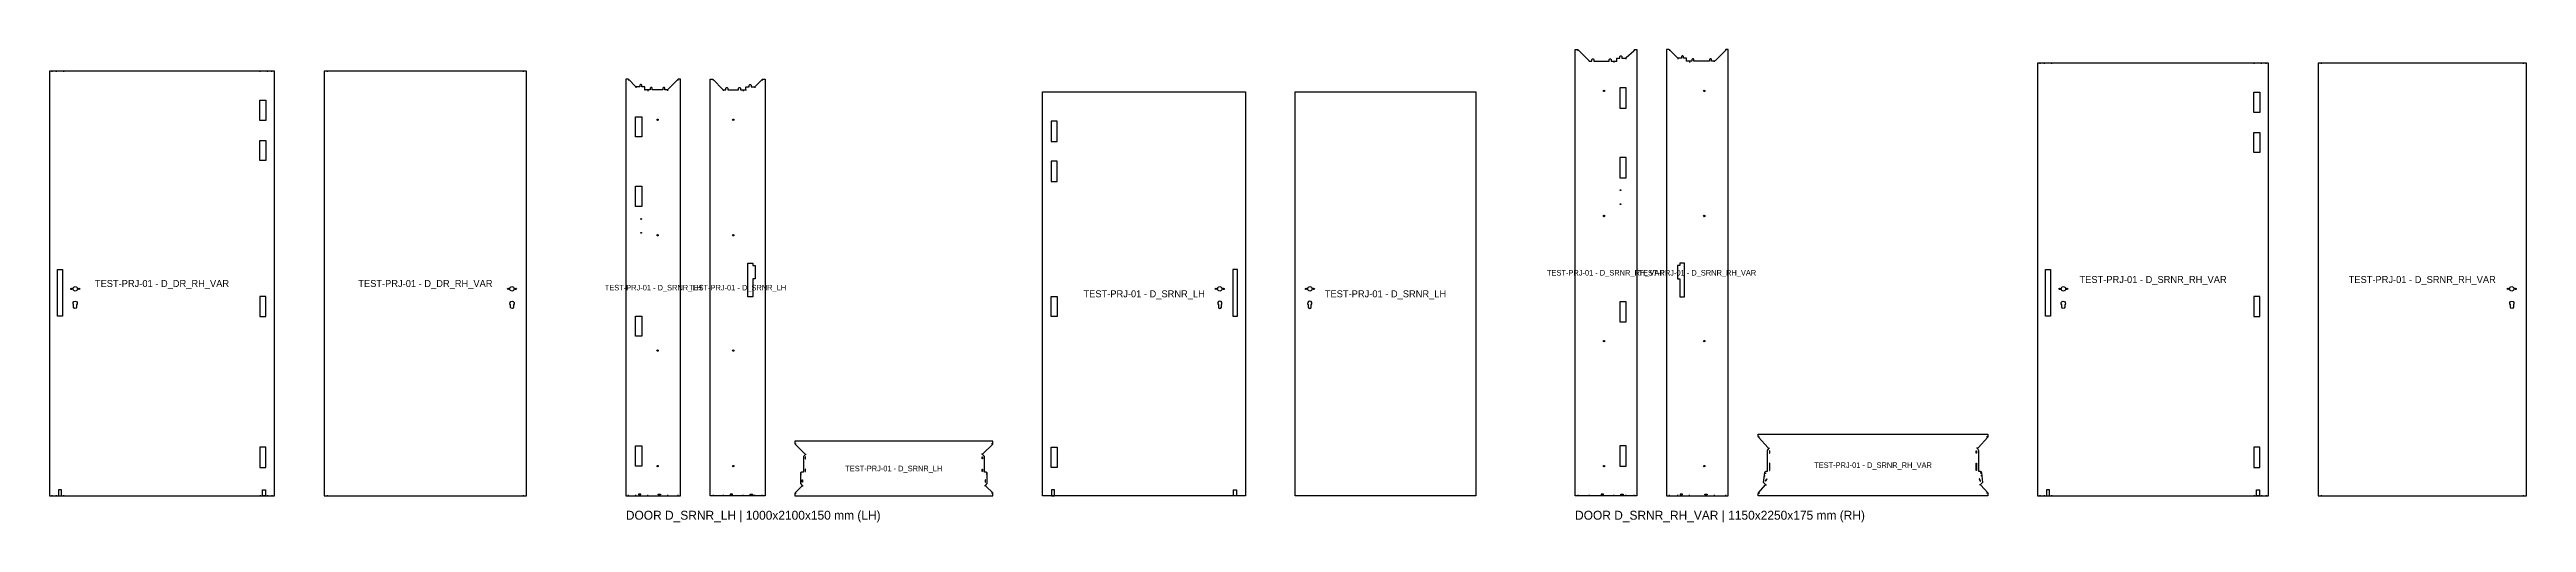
# Model space of a CAD drawing. Header units: metres. Extents: x -61 to 50244, y -134 to 2248.
# Drawn here: x 12282 to 24761, y -134 to 2248 of the extents above; entities that cross this region are included whole.
import ezdxf
from ezdxf.enums import TextEntityAlignment as Align

# ---------------------------------------------------------------- set-up
doc = ezdxf.new("R2010")
doc.units = ezdxf.units.M
for name, color, linetype in [('CUTOUTS', 3, 'Continuous'), ('HOLES', 4, 'Continuous'), ('NOTCHES', 6, 'Continuous'), ('OUTLINE', 7, 'Continuous'), ('PART_LABELS', 7, 'Continuous'), ('TEXT', 2, 'Continuous')]:
    doc.layers.add(name, color=color, linetype=linetype)

# ---------------------------------------------------------------- blocks, each defined once
blk = doc.blocks.new('B_D_DR_RH_VAR_LEAF1')
at = {"layer": 'CUTOUTS'}
for points in [[(1060, 1993), (1090, 1993), (1090, 1891), (1060, 1891)], [(1060, 1791), (1090, 1791), (1090, 1689), (1060, 1689)], [(40, 1141), (65, 1141), (65, 906), (40, 906)], [(1090, 1005), (1060, 1005), (1060, 903), (1090, 903)], [(1090, 245), (1060, 245), (1060, 143), (1090, 143)], [(45, 0), (60, 0), (60, 30), (45, 30)], [(1088, 0), (1073, 0), (1073, 30), (1088, 30)]]:
    blk.add_lwpolyline(points, close=True, dxfattribs=at)
blk.add_lwpolyline([(137, 962), (137, 951, -1), (122, 951), (122, 962, -2.539565)], format="xyb", close=True, dxfattribs=at)
at = {"layer": 'HOLES'}
for centre, radius in [((111, 1043), 3.5), ((130, 1043), 11), ((149, 1043), 3.5)]:
    blk.add_circle(centre, radius, dxfattribs=at)
at = {"layer": 'NOTCHES'}
for p, q in [((12, 2140), (12, 2137)), ((34, 2140), (34, 2137)), ((71, 2140), (71, 2137)), ((1062, 2137), (1062, 2140)), ((1099, 2137), (1099, 2140)), ((1121, 2137), (1121, 2140)), ((12, 3), (12, 0)), ((34, 3), (34, 0)), ((45, 0), (45, 0)), ((60, 0), (60, 0)), ((71, 3), (71, 0)), ((1062, 3), (1062, 0)), ((1099, 3), (1099, 0)), ((1121, 3), (1121, 0))]:
    blk.add_line(p, q, dxfattribs=at)
at = {"layer": 'OUTLINE'}
blk.add_lwpolyline([(1133, 2140), (0, 2140), (0, 0), (1133, 0)], close=True, dxfattribs=at)
at = {"layer": 'PART_LABELS'}
blk.add_text('TEST-PRJ-01 - D_DR_RH_VAR', height=35, dxfattribs=at).set_placement((567, 1070), align=Align.MIDDLE_CENTER)
blk = doc.blocks.new('B_D_DR_RH_VAR_LEAF2')
at = {"layer": 'CUTOUTS'}
blk.add_lwpolyline([(954, 962), (954, 951, -1), (939, 951), (939, 962, -2.539565)], format="xyb", close=True, dxfattribs=at)
at = {"layer": 'HOLES'}
for centre, radius in [((927, 1043), 3.5), ((946, 1043), 11), ((965, 1043), 3.5)]:
    blk.add_circle(centre, radius, dxfattribs=at)
at = {"layer": 'NOTCHES'}
for p, q in [((17, 2137), (17, 2140)), ((1003, 2140), (1003, 2137)), ((17, 0), (17, 3)), ((1003, 3), (1003, 0))]:
    blk.add_line(p, q, dxfattribs=at)
at = {"layer": 'OUTLINE'}
blk.add_lwpolyline([(1020, 2140), (0, 2140), (0, 0), (1020, 0)], close=True, dxfattribs=at)
at = {"layer": 'PART_LABELS'}
blk.add_text('TEST-PRJ-01 - D_DR_RH_VAR', height=35, dxfattribs=at).set_placement((510, 1070), align=Align.MIDDLE_CENTER)
blk = doc.blocks.new('B_D_SRNR_LH_HINGE_POST')
at = {"layer": 'CUTOUTS'}
for points in [[(49, 1910), (80, 1910), (80, 1808), (49, 1808)], [(49, 1560), (80, 1560), (80, 1458), (49, 1458)], [(49, 906), (80, 906), (80, 804), (49, 804)], [(49, 252), (80, 252), (80, 150), (49, 150)], [(63, 6), (75, 6), (75, 8), (63, 8)], [(175, 6), (163, 6), (163, 8), (175, 8)]]:
    blk.add_lwpolyline(points, close=True, dxfattribs=at)
at = {"layer": 'HOLES'}
for centre, radius in [((160, 1895), 3.5), ((77, 1395), 2), ((77, 1325), 2), ((160, 1313), 3.5), ((160, 732), 3.5), ((160, 150), 3.5)]:
    blk.add_circle(centre, radius, dxfattribs=at)
at = {"layer": 'NOTCHES'}
for p, q in [((14, 2098), (14, 2092)), ((51, 2062), (51, 2056)), ((96, 2045), (96, 2043)), ((110, 2045), (110, 2039)), ((210, 2047), (210, 2041)), ((262, 2098), (262, 2092)), ((14, 0), (14, 6)), ((51, 0), (51, 6)), ((96, 0), (96, 2)), ((110, 0), (110, 6)), ((210, 6), (210, 0)), ((262, 6), (262, 0))]:
    blk.add_line(p, q, dxfattribs=at)
at = {"layer": 'OUTLINE'}
blk.add_lwpolyline([(0, 0), (276, 0), (276, 2099), (264, 2099), (261, 2097), (212, 2048), (209, 2045), (197, 2045), (197, 2054), (194, 2057), (190, 2057), (187, 2054), (187, 2045), (133, 2045), (133, 2054), (130, 2057), (126, 2057), (123, 2054), (123, 2045), (95, 2045), (95, 2045), (96, 2045), (96, 2059), (95, 2060), (80, 2060), (80, 2069), (77, 2072), (73, 2072), (70, 2069), (70, 2060), (52, 2060), (49, 2063), (15, 2097), (12, 2099), (0, 2099)], close=True, dxfattribs=at)
at = {"layer": 'PART_LABELS'}
blk.add_text('TEST-PRJ-01 - D_SRNR_LH', height=28, dxfattribs=at).set_placement((138, 1049), align=Align.MIDDLE_CENTER)
blk = doc.blocks.new('B_D_SRNR_LH_LOCK_POST')
at = {"layer": 'CUTOUTS'}
for points in [[(215, 1094), (215, 1002), (190, 1002), (190, 1173), (215, 1173), (215, 1161), (226, 1161), (226, 1094)], [(101, 6), (113, 6), (113, 8), (101, 8)], [(213, 6), (201, 6), (201, 8), (213, 8)]]:
    blk.add_lwpolyline(points, close=True, dxfattribs=at)
at = {"layer": 'HOLES'}
for centre in [(116, 1895), (116, 1313), (116, 732), (116, 150)]:
    blk.add_circle(centre, 3.5, dxfattribs=at)
at = {"layer": 'NOTCHES'}
for p, q in [((14, 2098), (14, 2092)), ((66, 2047), (66, 2041)), ((166, 2045), (166, 2039)), ((179, 2045), (179, 2043)), ((225, 2062), (225, 2056)), ((262, 2098), (262, 2092)), ((14, 6), (14, 0)), ((66, 6), (66, 0)), ((166, 0), (166, 6)), ((179, 0), (179, 2)), ((225, 0), (225, 6)), ((262, 0), (262, 6))]:
    blk.add_line(p, q, dxfattribs=at)
at = {"layer": 'OUTLINE'}
blk.add_lwpolyline([(276, 0), (0, 0), (0, 2099), (12, 2099), (15, 2097), (64, 2048), (67, 2045), (79, 2045), (79, 2054), (82, 2057), (86, 2057), (89, 2054), (89, 2045), (142, 2045), (142, 2054), (145, 2057), (149, 2057), (152, 2054), (152, 2045), (181, 2045), (181, 2045), (180, 2045), (180, 2059), (181, 2060), (196, 2060), (196, 2069), (199, 2072), (203, 2072), (206, 2069), (206, 2060), (224, 2060), (227, 2063), (261, 2097), (264, 2099), (276, 2099)], close=True, dxfattribs=at)
at = {"layer": 'PART_LABELS'}
blk.add_text('TEST-PRJ-01 - D_SRNR_LH', height=28, dxfattribs=at).set_placement((138, 1049), align=Align.MIDDLE_CENTER)
blk = doc.blocks.new('B_D_SRNR_LH_HEADER')
at = {"layer": 'CUTOUTS'}
for points in [[(52, 186), (54, 186), (54, 197), (52, 197)], [(52, 123), (54, 123), (54, 134), (52, 134)], [(946, 186), (944, 186), (944, 197), (946, 197)], [(946, 123), (944, 123), (944, 134), (946, 134)], [(37, 81), (39, 81), (39, 69), (37, 69)], [(961, 81), (959, 81), (959, 69), (961, 69)]]:
    blk.add_lwpolyline(points, close=True, dxfattribs=at)
at = {"layer": 'NOTCHES'}
for p, q in [((1, 262), (7, 262)), ((997, 262), (991, 262)), ((52, 210), (58, 210)), ((946, 210), (940, 210)), ((1, 14), (7, 14)), ((28, 110), (34, 110)), ((28, 96), (30, 96)), ((37, 51), (43, 51)), ((961, 51), (955, 51)), ((970, 110), (964, 110)), ((970, 96), (968, 96)), ((997, 14), (991, 14))]:
    blk.add_line(p, q, dxfattribs=at)
at = {"layer": 'OUTLINE'}
blk.add_lwpolyline([(2, 15), (0, 12), (0, 0), (998, 0), (998, 12), (997, 15), (963, 49), (960, 52), (970, 62), (970, 113, 0.414214), (964, 119), (955, 119), (955, 199), (945, 209), (948, 212), (997, 261), (998, 264), (998, 276), (0, 276), (0, 264), (2, 261), (50, 212), (54, 209), (44, 199), (44, 119), (34, 119, 0.414214), (28, 113), (28, 62), (38, 52), (36, 49)], format="xyb", close=True, dxfattribs=at)
at = {"layer": 'PART_LABELS'}
blk.add_text('TEST-PRJ-01 - D_SRNR_LH', height=28, dxfattribs=at).set_placement((499, 138), align=Align.MIDDLE_CENTER)
blk = doc.blocks.new('B_D_SRNR_LH_LEAF1')
at = {"layer": 'CUTOUTS'}
for points in [[(73, 1888), (44, 1888), (44, 1786), (73, 1786)], [(73, 1686), (44, 1686), (44, 1584), (73, 1584)], [(983, 1141), (959, 1141), (959, 906), (983, 906)], [(44, 1005), (73, 1005), (73, 903), (44, 903)], [(44, 245), (73, 245), (73, 143), (44, 143)], [(45, 0), (60, 0), (60, 30), (45, 30)], [(978, 0), (963, 0), (963, 30), (978, 30)]]:
    blk.add_lwpolyline(points, close=True, dxfattribs=at)
blk.add_lwpolyline([(886, 962), (886, 951, 1), (901, 951), (901, 962, 2.539565)], format="xyb", close=True, dxfattribs=at)
at = {"layer": 'HOLES'}
for centre, radius in [((874, 1043), 3.5), ((893, 1043), 11), ((912, 1043), 3.5)]:
    blk.add_circle(centre, radius, dxfattribs=at)
at = {"layer": 'NOTCHES'}
for p, q in [((12, 2032), (12, 2035)), ((34, 2032), (34, 2035)), ((71, 2032), (71, 2035)), ((952, 2035), (952, 2032)), ((989, 2035), (989, 2032)), ((1011, 2035), (1011, 2032)), ((12, 3), (12, 0)), ((34, 3), (34, 0)), ((71, 3), (71, 0)), ((952, 3), (952, 0)), ((963, 0), (963, 0)), ((978, 0), (978, 0)), ((989, 3), (989, 0)), ((1011, 3), (1011, 0))]:
    blk.add_line(p, q, dxfattribs=at)
at = {"layer": 'OUTLINE'}
blk.add_lwpolyline([(0, 2035), (1023, 2035), (1023, 0), (0, 0)], close=True, dxfattribs=at)
at = {"layer": 'PART_LABELS'}
blk.add_text('TEST-PRJ-01 - D_SRNR_LH', height=35, dxfattribs=at).set_placement((512, 1018), align=Align.MIDDLE_CENTER)
blk = doc.blocks.new('B_D_SRNR_LH_LEAF2')
at = {"layer": 'CUTOUTS'}
blk.add_lwpolyline([(66, 962), (66, 951, 1), (81, 951), (81, 962, 2.539565)], format="xyb", close=True, dxfattribs=at)
at = {"layer": 'HOLES'}
for centre, radius in [((55, 1043), 3.5), ((74, 1043), 11), ((93, 1043), 3.5)]:
    blk.add_circle(centre, radius, dxfattribs=at)
at = {"layer": 'NOTCHES'}
for p, q in [((17, 2035), (17, 2032)), ((893, 2032), (893, 2035)), ((17, 3), (17, 0)), ((893, 0), (893, 3))]:
    blk.add_line(p, q, dxfattribs=at)
at = {"layer": 'OUTLINE'}
blk.add_lwpolyline([(0, 2035), (910, 2035), (910, 0), (0, 0)], close=True, dxfattribs=at)
at = {"layer": 'PART_LABELS'}
blk.add_text('TEST-PRJ-01 - D_SRNR_LH', height=35, dxfattribs=at).set_placement((455, 1018), align=Align.MIDDLE_CENTER)
blk = doc.blocks.new('B_D_SRNR_RH_VAR_HINGE_POST')
at = {"layer": 'CUTOUTS'}
for points in [[(257, 2055), (225, 2055), (225, 1953), (257, 1953)], [(257, 1705), (225, 1705), (225, 1603), (257, 1603)], [(257, 978), (225, 978), (225, 876), (257, 876)], [(257, 252), (225, 252), (225, 150), (257, 150)], [(131, 6), (143, 6), (143, 8), (131, 8)], [(243, 6), (231, 6), (231, 8), (243, 8)]]:
    blk.add_lwpolyline(points, close=True, dxfattribs=at)
at = {"layer": 'HOLES'}
for centre, radius in [((146, 2040), 3.5), ((229, 1540), 2), ((146, 1410), 3.5), ((229, 1470), 2), ((146, 780), 3.5), ((146, 150), 3.5)]:
    blk.add_circle(centre, radius, dxfattribs=at)
at = {"layer": 'NOTCHES'}
for p, q in [((14, 2248), (14, 2242)), ((297, 2248), (297, 2242)), ((71, 2192), (71, 2186)), ((196, 2190), (196, 2184)), ((209, 2190), (209, 2188)), ((255, 2206), (255, 2200)), ((14, 6), (14, 0)), ((71, 6), (71, 0)), ((196, 0), (196, 6)), ((209, 0), (209, 2)), ((255, 0), (255, 6)), ((297, 0), (297, 6))]:
    blk.add_line(p, q, dxfattribs=at)
at = {"layer": 'OUTLINE'}
blk.add_lwpolyline([(311, 0), (0, 0), (0, 2248), (12, 2248), (15, 2247), (69, 2193), (72, 2190), (84, 2190), (84, 2199), (87, 2202), (91, 2202), (94, 2199), (94, 2190), (172, 2190), (172, 2199), (175, 2202), (179, 2202), (182, 2199), (182, 2190), (211, 2190), (211, 2190), (210, 2190), (210, 2204), (211, 2205), (226, 2205), (226, 2214), (229, 2217), (233, 2217), (236, 2214), (236, 2205), (254, 2205), (257, 2208), (296, 2242), (299, 2248), (311, 2248)], close=True, dxfattribs=at)
at = {"layer": 'PART_LABELS'}
blk.add_text('TEST-PRJ-01 - D_SRNR_RH_VAR', height=28, dxfattribs=at).set_placement((155, 1124), align=Align.MIDDLE_CENTER)
blk = doc.blocks.new('B_D_SRNR_RH_VAR_LOCK_POST')
at = {"layer": 'CUTOUTS'}
for points in [[(66, 1094), (66, 1002), (91, 1002), (91, 1173), (66, 1173), (66, 1161), (55, 1161), (55, 1094)], [(68, 6), (80, 6), (80, 8), (68, 8)], [(205, 6), (193, 6), (193, 8), (205, 8)]]:
    blk.add_lwpolyline(points, close=True, dxfattribs=at)
at = {"layer": 'HOLES'}
for centre in [(190, 2040), (190, 1410), (190, 780), (190, 150)]:
    blk.add_circle(centre, 3.5, dxfattribs=at)
at = {"layer": 'NOTCHES'}
for p, q in [((14, 2248), (14, 2242)), ((297, 2248), (297, 2242)), ((56, 2206), (56, 2200)), ((101, 2190), (101, 2188)), ((115, 2190), (115, 2184)), ((240, 2192), (240, 2186)), ((14, 0), (14, 6)), ((56, 0), (56, 6)), ((101, 0), (101, 2)), ((115, 0), (115, 6)), ((240, 6), (240, 0)), ((297, 6), (297, 0))]:
    blk.add_line(p, q, dxfattribs=at)
at = {"layer": 'OUTLINE'}
blk.add_lwpolyline([(0, 0), (311, 0), (311, 2248), (299, 2248), (296, 2242), (247, 2193), (239, 2190), (227, 2190), (227, 2199), (224, 2202), (220, 2202), (217, 2199), (217, 2190), (138, 2190), (138, 2199), (135, 2202), (131, 2202), (128, 2199), (128, 2190), (100, 2190), (100, 2190), (101, 2190), (101, 2204), (100, 2205), (85, 2205), (85, 2214), (82, 2217), (78, 2217), (75, 2214), (75, 2205), (57, 2205), (54, 2208), (15, 2247), (12, 2248), (0, 2248)], close=True, dxfattribs=at)
at = {"layer": 'PART_LABELS'}
blk.add_text('TEST-PRJ-01 - D_SRNR_RH_VAR', height=28, dxfattribs=at).set_placement((155, 1124), align=Align.MIDDLE_CENTER)
blk = doc.blocks.new('B_D_SRNR_RH_VAR_HEADER')
at = {"layer": 'CUTOUTS'}
for points in [[(57, 216), (59, 216), (59, 227), (57, 227)], [(57, 128), (59, 128), (59, 164), (57, 164)], [(1101, 216), (1099, 216), (1099, 227), (1101, 227)], [(1101, 128), (1099, 128), (1099, 164), (1101, 164)], [(42, 86), (44, 86), (39, 74), (37, 74)], [(1116, 86), (1114, 86), (1119, 74), (1121, 74)]]:
    blk.add_lwpolyline(points, close=True, dxfattribs=at)
at = {"layer": 'NOTCHES'}
for p, q in [((1, 297), (7, 297)), ((1157, 297), (1151, 297)), ((52, 240), (58, 240)), ((1106, 240), (1100, 240)), ((1, 14), (7, 14)), ((34, 115), (40, 115)), ((34, 101), (36, 101)), ((37, 56), (43, 56)), ((1121, 56), (1115, 56)), ((1125, 115), (1119, 115)), ((1125, 101), (1123, 101)), ((1157, 14), (1151, 14))]:
    blk.add_line(p, q, dxfattribs=at)
at = {"layer": 'OUTLINE'}
blk.add_lwpolyline([(1157, 15), (1158, 12), (1158, 0), (0, 0), (0, 12), (2, 15), (36, 54), (38, 57), (28, 67), (34, 118, -0.414214), (40, 124), (48, 124), (48, 229), (54, 239), (50, 242), (2, 296), (0, 299), (0, 311), (1158, 311), (1158, 299), (1157, 296), (1108, 242), (1105, 239), (1110, 229), (1110, 124), (1119, 124, -0.414214), (1125, 118), (1130, 67), (1120, 57), (1123, 54)], format="xyb", close=True, dxfattribs=at)
at = {"layer": 'PART_LABELS'}
blk.add_text('TEST-PRJ-01 - D_SRNR_RH_VAR', height=28, dxfattribs=at).set_placement((579, 155), align=Align.MIDDLE_CENTER)
blk = doc.blocks.new('B_D_SRNR_RH_VAR_LEAF1')
at = {"layer": 'CUTOUTS'}
for points in [[(1090, 2033), (1120, 2033), (1120, 1931), (1090, 1931)], [(1090, 1831), (1120, 1831), (1120, 1729), (1090, 1729)], [(40, 1141), (65, 1141), (65, 906), (40, 906)], [(1120, 1005), (1090, 1005), (1090, 903), (1120, 903)], [(1120, 245), (1090, 245), (1090, 143), (1120, 143)], [(45, 0), (60, 0), (60, 30), (45, 30)], [(1118, 0), (1103, 0), (1103, 30), (1118, 30)]]:
    blk.add_lwpolyline(points, close=True, dxfattribs=at)
blk.add_lwpolyline([(137, 962), (137, 951, -1), (122, 951), (122, 962, -2.539565)], format="xyb", close=True, dxfattribs=at)
at = {"layer": 'HOLES'}
for centre, radius in [((111, 1043), 3.5), ((130, 1043), 11), ((149, 1043), 3.5)]:
    blk.add_circle(centre, radius, dxfattribs=at)
at = {"layer": 'NOTCHES'}
for p, q in [((12, 2180), (12, 2177)), ((34, 2180), (34, 2177)), ((71, 2180), (71, 2177)), ((1092, 2177), (1092, 2180)), ((1129, 2177), (1129, 2180)), ((1151, 2177), (1151, 2180)), ((12, 3), (12, 0)), ((34, 3), (34, 0)), ((45, 0), (45, 0)), ((60, 0), (60, 0)), ((71, 3), (71, 0)), ((1092, 3), (1092, 0)), ((1129, 3), (1129, 0)), ((1151, 3), (1151, 0))]:
    blk.add_line(p, q, dxfattribs=at)
at = {"layer": 'OUTLINE'}
blk.add_lwpolyline([(1163, 2180), (0, 2180), (0, 0), (1163, 0)], close=True, dxfattribs=at)
at = {"layer": 'PART_LABELS'}
blk.add_text('TEST-PRJ-01 - D_SRNR_RH_VAR', height=35, dxfattribs=at).set_placement((582, 1090), align=Align.MIDDLE_CENTER)
blk = doc.blocks.new('B_D_SRNR_RH_VAR_LEAF2')
at = {"layer": 'CUTOUTS'}
blk.add_lwpolyline([(984, 962), (984, 951, -1), (969, 951), (969, 962, -2.539565)], format="xyb", close=True, dxfattribs=at)
at = {"layer": 'HOLES'}
for centre, radius in [((957, 1043), 3.5), ((976, 1043), 11), ((995, 1043), 3.5)]:
    blk.add_circle(centre, radius, dxfattribs=at)
at = {"layer": 'NOTCHES'}
for p, q in [((17, 2177), (17, 2180)), ((1033, 2180), (1033, 2177)), ((17, 0), (17, 3)), ((1033, 3), (1033, 0))]:
    blk.add_line(p, q, dxfattribs=at)
at = {"layer": 'OUTLINE'}
blk.add_lwpolyline([(1050, 2180), (0, 2180), (0, 0), (1050, 0)], close=True, dxfattribs=at)
at = {"layer": 'PART_LABELS'}
blk.add_text('TEST-PRJ-01 - D_SRNR_RH_VAR', height=35, dxfattribs=at).set_placement((525, 1090), align=Align.MIDDLE_CENTER)

msp = doc.modelspace()

# ---------------------------------------------------------------- block references
for name, p in [('B_D_SRNR_RH_VAR_HINGE_POST', (19968, 0)), ('B_D_SRNR_RH_VAR_LOCK_POST', (20429, 0)), ('B_D_DR_RH_VAR_LEAF1', (12282, 0)), ('B_D_DR_RH_VAR_LEAF2', (13666, 0)), ('B_D_SRNR_RH_VAR_LEAF1', (22298, 0)), ('B_D_SRNR_RH_VAR_LEAF2', (23711, 0)), ('B_D_SRNR_LH_HINGE_POST', (15186, 0)), ('B_D_SRNR_LH_LOCK_POST', (15611, 0)), ('B_D_SRNR_LH_LEAF1', (17285, 0)), ('B_D_SRNR_LH_LEAF2', (18558, 0)), ('B_D_SRNR_LH_HEADER', (16037, 0)), ('B_D_SRNR_RH_VAR_HEADER', (20890, 0))]:
    msp.add_blockref(name, p)

# ---------------------------------------------------------------- texts
at = {"layer": 'TEXT'}
for s, p in [('DOOR D_SRNR_LH | 1000x2100x150 mm (LH)', (15186, -120)), ('DOOR D_SRNR_RH_VAR | 1150x2250x175 mm (RH)', (19968, -120))]:
    msp.add_text(s, height=45, dxfattribs=at).set_placement(p)

doc.saveas('drawing.dxf')
